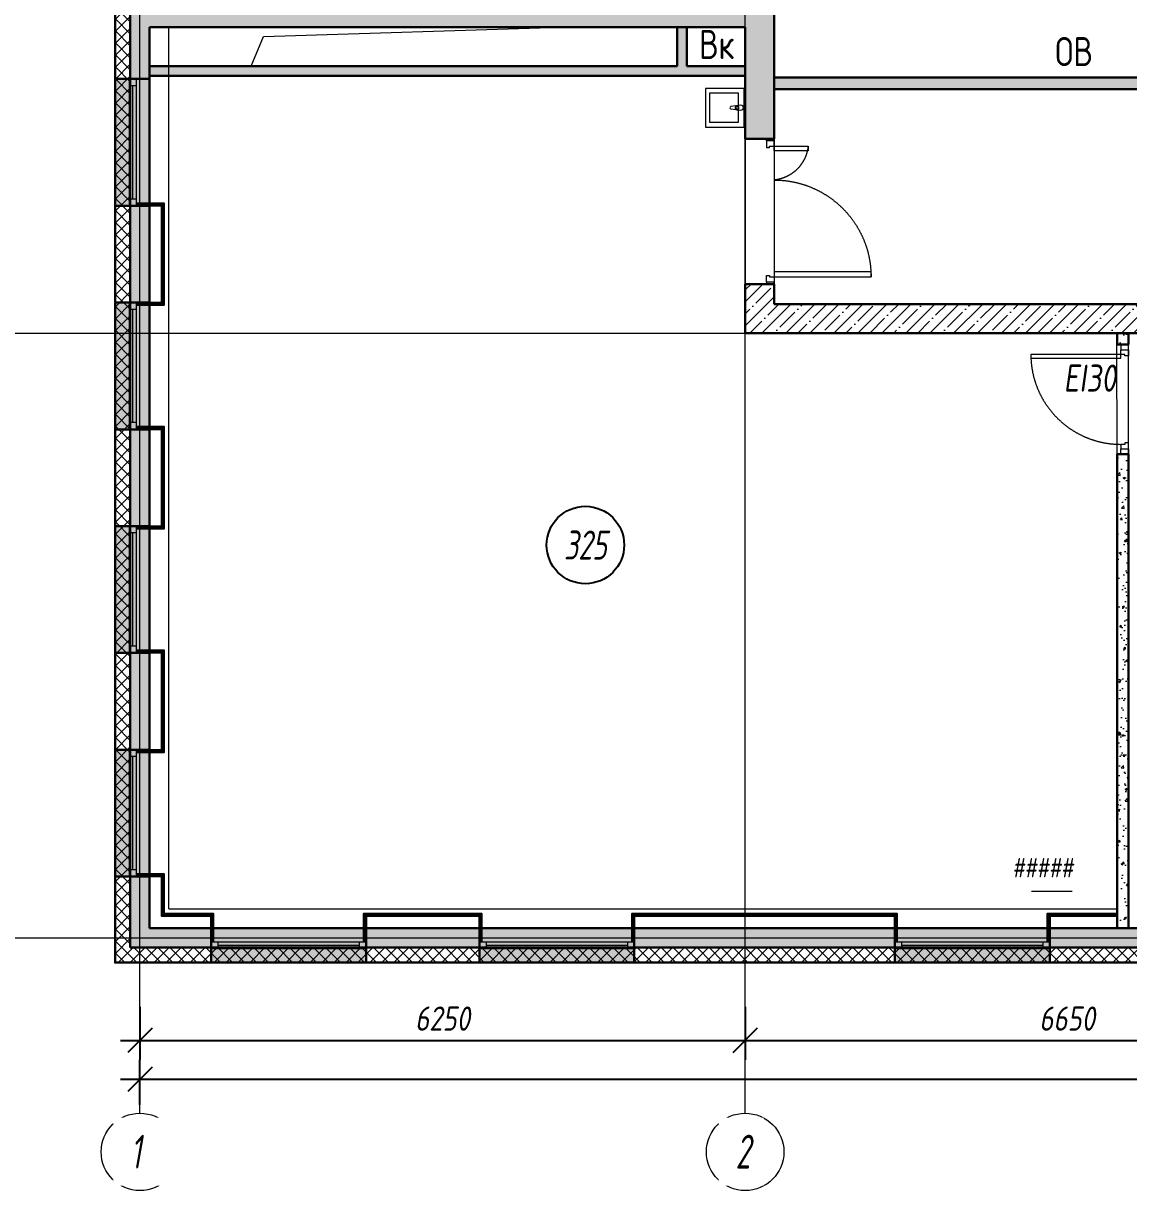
# Model space of a CAD drawing. Extents: x -96705 to 1864084, y -482104 to 235.
# Drawn here: x 788628 to 800042, y -158358 to -146297 of the extents above; entities that cross this region are included whole.
import ezdxf
from ezdxf import colors
from ezdxf.entities.mleader import LeaderData, LeaderLine
from ezdxf.enums import TextEntityAlignment as Align
from ezdxf.math import Vec2, Vec3

# ---------------------------------------------------------------- set-up
doc = ezdxf.new("R2010")
doc.units = 0
doc.header["$LTSCALE"] = 100
doc.header["$PDMODE"] = 1
doc.header["$PDSIZE"] = 200
for name, pattern in [('ACAD_ISO03W100', [30, 12, -18]), ('ADSK_Штриховая_ш2 п1', [3, 2, -1]), ('CENTER', [2, 1.25, -0.25, 0.25, -0.25])]:
    doc.linetypes.add(name, pattern=pattern)
doc.layers.get('Defpoints').update_dxf_attribs({"color": 42})
for name, color, linetype, lineweight in [('АР_Двери', 5, 'Continuous', 18), ('АР_Маркер экспликации', 239, 'Continuous', 13), ('АР_Навесной фасад', 5, 'Continuous', 5), ('АР_Номер помещения', 1, 'Continuous', 25), ('АР_Окна БЛОК', 250, 'Continuous', 13), ('АР_Оси', 193, 'Continuous', 9), ('АР_Оси размеры', 164, 'Continuous', 9), ('АР_Отметки', 250, 'Continuous', 15), ('АР_Перегородки газоблок', 165, 'Continuous', 30), ('АР_Перегородки газоблок_Штрих', 165, 'Continuous', 5), ('АР_Подоконники', 163, 'Continuous', 9), ('АР_Помещения_площадь', 19, 'Continuous', 9), ('АР_Сущ Несущая стена', 202, 'Continuous', 30), ('АР_тонкая линия', 250, 'Continuous', 0), ('АР_Утеплитель', 250, 'Continuous', 9), ('АР_Штриховка монолит', 250, 'Continuous', 9), ('Сан.техника', 153, 'Continuous', 9)]:
    doc.layers.add(name, color=color, linetype=linetype, lineweight=lineweight)
doc.layers.add('АР_Отверстия', color=251, linetype='Continuous')
doc.layers.add('АР_ПБ_Двери', color=7, linetype='Continuous', lineweight=15, true_color=0xdb0000)
doc.styles.add('ICOCPEUR', font='isocpeur.ttf')
doc.styles.add('ISOCPEUR', font='isocpeui.ttf', dxfattribs={"height": 250})
doc.styles.get("Standard").update_dxf_attribs({"font": 'arial.ttf'})
doc.styles.add('Архитект', font='isocpeur.ttf', dxfattribs={"width": 0.8, "oblique": 8})
doc.styles.add('ГОСТ 2.304', font='CS_Gost2304.shx', dxfattribs={"oblique": 10})
doc.dimstyles.new('СПДС', dxfattribs={"dimscale": 100, "dimtxt": 2.5, "dimasz": 2.5, "dimexe": 2, "dimexo": 0.625, "dimgap": 1, "dimtad": 1, "dimdec": 0, "dimrnd": 5, "dimtxsty": 'ГОСТ 2.304', "dimblk": 'OBLIQUE', "dimblk1": 'OBLIQUE', "dimblk2": 'OBLIQUE', "dimcen": 2.5, "dimdle": 2, "dimadec": 0, "dimazin": 2, "dimtfac": 0.75, "dimtdec": 4, "dimtmove": 1, "dimatfit": 3, "dimfxl": 1, "dimtfill": 1, "dimtolj": 1, "dimarcsym": 1})
pattern_1 = [(45, (731759.35, -210952.4), (-88.38835, 88.38835), []), (45, (731847.74, -210952.4), (-88.38835, 88.38835), [156.25, -31.25, 0, -31.25])]
pattern_2 = [(50, (731759.35, -210952.4), (215.17805, -18.82564), [22.5, -247.5]), (355, (731759.35, -210952.4), (-41.6254, 225.65764), [18, -198]), (100.45144, (731777.28, -210953.96), (173.55265, 206.832), [19.12206, -210.34263]), (46.1842, (731759.35, -210892.4), (320.1724, -49.6558), [33.75, -371.25]), (96.63564, (731786.03, -210896.53), (280.3986, 292.2356), [28.6831, -315.5141]), (351.18416, (731759.35, -210892.4), (280.3986, 292.2356), [27, -297]), (21, (731789.35, -210907.4), (179.0721, -120.78567), [22.5, -247.5]), (326, (731789.35, -210907.4), (72.9946, 217.545), [18, -198]), (71.45144, (731804.27, -210917.46), (252.0667, 96.75935), [19.12206, -210.34263]), (37.5, (731759.35, -210952.394), (3.647957, 99.868156), [0, -195.6, 0, -201, 0, -198.75]), (7.5, (731759.35, -210952.39), (78.92086, 118.32351), [0, -114.6, 0, -191.1, 0, -75.75]), (327.5, (731692.45, -210952.394), (160.14673, -6.76646), [0, -75, 0, -234, 0, -310.5]), (317.5, (731662.45, -210952.4), (174.95585, 30.0315), [0, -97.5, 0, -155.4, 0, -220.5])]

# ---------------------------------------------------------------- blocks, each defined once
blk = doc.blocks.new('Полуторная_на лестницу')
at = {"color": 8}
for points in [[(75, 80), (75, 1080), (125, 1080), (125, 80)], [(1375, 430), (1375, 80), (1425, 80), (1425, 430)]]:
    blk.add_lwpolyline(points, close=True, dxfattribs=at)
for points in [[(0, 0), (0, 80), (20, 80), (20, 0), (0, 0)], [(20, 80), (20, 0), (90, 0), (90, 30), (75, 30), (75, 80), (20, 80)], [(1480, 80), (1480, 0), (1410, 0), (1410, 30), (1425, 30), (1425, 80), (1480, 80)], [(1500, 0), (1500, 80), (1480, 80), (1480, 0), (1500, 0)]]:
    blk.add_lwpolyline(points, dxfattribs=at)
at = {"color": 8, "linetype": 'ACAD_ISO03W100', "ltscale": 3}
for centre, radius, start, end in [((75, 80), 1000, 0, 90), ((1465, 40), 392, 95.9075, 174.0925)]:
    blk.add_arc(centre, radius, start, end, dxfattribs=at)
blk = doc.blocks.new('_Oblique')
at = {"color": 0, "linetype": 'ByBlock', "lineweight": -2}
blk.add_line((-0.5, -0.5), (0.5, 0.5), dxfattribs=at)
blk = doc.blocks.new('*D809')
at = {"layer": 'Defpoints', "color": 0, "ltscale": 100, "transparency": 16777216}
for p in [(789832, -156395), (796082, -156395), (796082, -156805)]:
    blk.add_point(p, dxfattribs=at)
at = {"layer": 'АР_Оси размеры', "color": 8, "lineweight": -2, "ltscale": 100, "transparency": 16777216}
for p, q in [((789832, -156458), (789832, -157005)), ((796082, -156458), (796082, -157005)), ((789632, -156805), (796282, -156805))]:
    blk.add_line(p, q, dxfattribs=at)
at = {"layer": 'АР_Оси размеры', "color": 8, "lineweight": -2, "ltscale": 100, "transparency": 16777216, "xscale": 250, "yscale": 250, "zscale": 250, "rotation": 180}
blk.add_blockref('_Oblique', (789832, -156805), dxfattribs=at)
at = {"layer": 'АР_Оси размеры', "color": 8, "lineweight": -2, "ltscale": 100, "transparency": 16777216, "xscale": 250, "yscale": 250, "zscale": 250}
blk.add_blockref('_Oblique', (796082, -156805), dxfattribs=at)
at = {"layer": 'АР_Оси размеры', "color": 8, "ltscale": 100, "transparency": 16777216, "insert": (792957, -156580), "char_height": 250, "attachment_point": 5, "style": 'ГОСТ 2.304', "bg_fill": 3, "box_fill_scale": 1.1, "bg_fill_color": 256, "bg_fill_true_color": 13158600, "bg_fill_transparency": 0}
blk.add_mtext('\\A1;6250', dxfattribs=at)
blk = doc.blocks.new('*D810')
at = {"layer": 'Defpoints', "color": 0, "ltscale": 100, "transparency": 16777216}
for p in [(802732, -155982), (796082, -156395), (802732, -156805)]:
    blk.add_point(p, dxfattribs=at)
at = {"layer": 'АР_Оси размеры', "color": 8, "lineweight": -2, "ltscale": 100, "transparency": 16777216}
for p, q in [((802732, -156044), (802732, -157005)), ((796082, -156458), (796082, -157005)), ((795882, -156805), (802932, -156805))]:
    blk.add_line(p, q, dxfattribs=at)
at = {"layer": 'АР_Оси размеры', "color": 8, "lineweight": -2, "ltscale": 100, "transparency": 16777216, "xscale": 250, "yscale": 250, "zscale": 250, "rotation": 180}
blk.add_blockref('_Oblique', (796082, -156805), dxfattribs=at)
at = {"layer": 'АР_Оси размеры', "color": 8, "lineweight": -2, "ltscale": 100, "transparency": 16777216, "xscale": 250, "yscale": 250, "zscale": 250}
blk.add_blockref('_Oblique', (802732, -156805), dxfattribs=at)
at = {"layer": 'АР_Оси размеры', "color": 8, "ltscale": 100, "transparency": 16777216, "insert": (799407, -156580), "char_height": 250, "attachment_point": 5, "style": 'ГОСТ 2.304', "bg_fill": 3, "box_fill_scale": 1.1, "bg_fill_color": 256, "bg_fill_true_color": 13158600, "bg_fill_transparency": 0}
blk.add_mtext('\\A1;6650', dxfattribs=at)
blk = doc.blocks.new('*D805')
at = {"layer": 'Defpoints', "color": 0, "ltscale": 100, "transparency": 16777216}
for p in [(858247, -157207), (789832, -157533), (858247, -157533)]:
    blk.add_point(p, dxfattribs=at)
at = {"layer": 'АР_Оси размеры', "color": 8, "lineweight": -2, "ltscale": 100, "transparency": 16777216}
for p, q in [((789832, -157470), (789832, -157007)), ((858247, -157470), (858247, -157007)), ((789632, -157207), (858447, -157207))]:
    blk.add_line(p, q, dxfattribs=at)
at = {"layer": 'АР_Оси размеры', "color": 8, "lineweight": -2, "ltscale": 100, "transparency": 16777216, "xscale": 250, "yscale": 250, "zscale": 250, "rotation": 180}
blk.add_blockref('_Oblique', (789832, -157207), dxfattribs=at)
at = {"layer": 'АР_Оси размеры', "color": 8, "lineweight": -2, "ltscale": 100, "transparency": 16777216, "xscale": 250, "yscale": 250, "zscale": 250}
blk.add_blockref('_Oblique', (858247, -157207), dxfattribs=at)
at = {"layer": 'АР_Оси размеры', "color": 8, "ltscale": 100, "transparency": 16777216, "insert": (824039, -156982), "char_height": 250, "attachment_point": 5, "style": 'ГОСТ 2.304', "bg_fill": 3, "box_fill_scale": 1.1, "bg_fill_color": 256, "bg_fill_true_color": 13158600, "bg_fill_transparency": 0}
blk.add_mtext('\\A1;68415', dxfattribs=at)
blk = doc.blocks.new('*U503')
at = {"color": 8}
blk.add_lwpolyline([(-100, 80), (-100, 1010), (-140, 1010), (-140, 80)], close=True, dxfattribs=at)
for points in [[(-1130, 0), (-1130, 80), (-1075, 80), (-1075, 0), (-1130, 0)], [(-1075, 80), (-1075, 0), (-1015, 0), (-1015, 40), (-1030, 40), (-1030, 80), (-1075, 80)], [(-55, 80), (-55, 0), (-115, 0), (-115, 40), (-100, 40), (-100, 80), (-55, 80)], [(0, 0), (0, 80), (-55, 80), (-55, 0), (0, 0)]]:
    blk.add_lwpolyline(points, dxfattribs=at)
at = {"color": 8, "linetype": 'ACAD_ISO03W100', "ltscale": 3}
blk.add_arc((-100, 80), 930, 90, 180, dxfattribs=at)
blk = doc.blocks.new('*U253')
at = {"layer": 'АР_Номер помещения', "color": 8}
blk.add_circle((-13387, 3640), 400, dxfattribs=at)
at = {"layer": 'АР_Помещения_площадь', "color": 8}
blk.add_line((-8359, 59), (-8781, 59), dxfattribs=at)
at = {"color": 8, "style": 'ISOCPEUR', "width": 0.7, "flags": 1}
blk.add_attdef('КАТЕГОРИЯ', (-499, -2092), '', height=250, dxfattribs=at)
at = {"layer": 'АР_Номер помещения', "color": 8, "style": 'ISOCPEUR', "width": 0.7}
blk.add_attdef('НОМЕР_ПОМЕЩЕНИЯ', text='', height=300, dxfattribs=at).set_placement((-13387, 3640), align=Align.MIDDLE_CENTER)
at = {"layer": 'АР_Помещения_площадь', "color": 8, "lineweight": 30, "width": 0.7, "flags": 104}
blk.add_attdef('ИМЯ_ПОМЕЩЕНИЯ', text='', height=100, dxfattribs=at).set_placement((158, 1217), align=Align.MIDDLE_CENTER)
at = {"layer": 'АР_Помещения_площадь', "color": 8, "style": 'ISOCPEUR', "width": 0.7}
blk.add_attdef('ПЛОЩАДЬ_ПОМЕЩЕНИЯ', text='', height=200, dxfattribs=at).set_placement((-8354, 305), align=Align.MIDDLE_RIGHT)
blk = doc.blocks.new('сан.техника')
at = {"layer": 'Сан.техника', "color": 8, "linetype": 'Continuous', "lineweight": 5}
for p, q in [((-27, 168), (-79, 161)), ((-27, 168), (-79, 161)), ((-79, 139), (-27, 132)), ((-79, 139), (-27, 132)), ((25, 175), (-17, 171)), ((25, 175), (-17, 171)), ((-17, 129), (25, 125)), ((-17, 129), (25, 125)), ((-15, 164), (0, 164)), ((-15, 164), (0, 164)), ((0, 136), (-15, 136)), ((0, 136), (-15, 136)), ((0, 164), (0, 136)), ((0, 164), (0, 136))]:
    blk.add_line(p, q, dxfattribs=at)
for points in [[(59, 350), (-341, 350), (-341, -50), (59, -50)], [(0, 300), (-300, 300), (-300, 0), (0, 0)], [(0, 300), (-300, 300), (-300, 0), (0, 0)]]:
    blk.add_lwpolyline(points, close=True, dxfattribs=at)
for centre, radius, start, end in [((-78, 150), 11.2, 97.1386, 262.8608), ((-78, 150), 11.2, 97.1386, 262.8608), ((-15, 150), 21.1, 122.7707, 237.2287), ((-15, 150), 21.1, 122.7707, 237.2287), ((-15, 150), 13.6, 89.9997, 269.9997), ((-15, 150), 13.6, 89.9997, 269.9997), ((-15, 150), 21.1, 95.1693, 122.7707), ((-15, 150), 21.1, 95.1693, 122.7707), ((-15, 150), 21.1, 237.2287, 264.8301), ((-15, 150), 21.1, 237.2287, 264.8301), ((25, 150), 25, 269.9997, 89.9997), ((25, 150), 25, 269.9997, 89.9997)]:
    blk.add_arc(centre, radius, start, end, dxfattribs=at)
blk = doc.blocks.new('_DotSmall')
at = {"color": 0, "linetype": 'ByBlock', "const_width": 0.5}
blk.add_lwpolyline([(-0.0625, 0, 1), (0.0625, 0, 1)], format="xyb", close=True, dxfattribs=at)
blk = doc.blocks.new('*U408')
h = blk.add_hatch(color=8)
h.dxf.hatch_style = 1
h.paths.add_polyline_path([(-1600, -140), (0, -140), (0, 220), (-1600, 220)])
at = {"color": 8, "lineweight": 30}
for p, q in [((-1600, -140), (-1600, 220)), ((0, -140), (0, 220))]:
    blk.add_line(p, q, dxfattribs=at)
at = {"color": 8}
for p, q in [((0, 220), (-1600, 220)), ((-1600, 70), (0, 70)), ((-1600, 0), (0, 0)), ((-1530, 0), (-1530, 70)), ((-1530, 35), (-70, 35)), ((-70, 0), (-70, 70)), ((-1600, -140), (0, -140)), ((-1600, -140), (-1600, -140)), ((-1600, -140), (-1600, -140)), ((0, -140), (0, -140)), ((0, -140), (0, -140))]:
    blk.add_line(p, q, dxfattribs=at)
blk = doc.blocks.new('*U411')
h = blk.add_hatch(color=8)
h.dxf.hatch_style = 1
h.paths.add_polyline_path([(-1310, 140), (0, 140), (0, -220), (-1310, -220)])
at = {"color": 8, "lineweight": 30}
for p, q in [((-1310, 140), (-1310, -220)), ((0, 140), (0, -220))]:
    blk.add_line(p, q, dxfattribs=at)
at = {"color": 8}
for p, q in [((-1310, 140), (0, 140)), ((-1310, 140), (-1310, 140)), ((-1310, 140), (-1310, 140)), ((0, 140), (0, 140)), ((0, 140), (0, 140)), ((-1310, 0), (0, 0)), ((-1310, -70), (0, -70)), ((-1240, 0), (-1240, -70)), ((-1240, -35), (-70, -35)), ((-70, 0), (-70, -70)), ((0, -220), (-1310, -220))]:
    blk.add_line(p, q, dxfattribs=at)

msp = doc.modelspace()

# ---------------------------------------------------------------- hatches: boundary and pattern name
at = {"layer": 'АР_Перегородки газоблок_Штрих', "ltscale": 100}
h = msp.add_hatch(dxfattribs=at)
h.set_pattern_fill('AR-CONC', color=8, scale=30)
h.set_pattern_definition([(50, (866697.5, -210952.4), (215.17805, -18.82564), [22.5, -247.5]), (355, (866697.5, -210952.4), (-41.6254, 225.65764), [18, -198]), (100.45144, (866715.44, -210953.96), (173.55265, 206.832), [19.12206, -210.34263]), (46.1842, (866697.5, -210892.4), (320.1724, -49.6558), [33.75, -371.25]), (96.63564, (866724.2, -210896.53), (280.3986, 292.2356), [28.6831, -315.5141]), (351.18416, (866697.5, -210892.4), (280.3986, 292.2356), [27, -297]), (21, (866727.5, -210907.4), (179.07212, -120.78567), [22.5, -247.5]), (326, (866727.5, -210907.4), (72.9946, 217.545), [18, -198]), (71.45144, (866742.43, -210917.46), (252.0667, 96.75935), [19.12206, -210.34263]), (37.5, (866697.51, -210952.394), (3.647957, 99.868156), [0, -195.6, 0, -201, 0, -198.75]), (7.5, (866697.51, -210952.39), (78.92086, 118.32351), [0, -114.6, 0, -191.1, 0, -75.75]), (327.5, (866630.61, -210952.394), (160.14673, -6.76646), [0, -75, 0, -234, 0, -310.5]), (317.5, (866600.6, -210952.4), (174.95585, 30.0315), [0, -97.5, 0, -155.4, 0, -220.5])])
h.paths.add_polyline_path([(796081.8, -146739), (795480.4, -146739), (795480.4, -146336.7), (795380.4, -146336.7), (795380.4, -146739), (789931.8, -146739), (789931.8, -146839), (796081.8, -146839)])
h = msp.add_hatch(dxfattribs=at)
h.set_pattern_fill('AR-CONC', color=8, scale=30)
h.set_pattern_definition(pattern_2)
h.paths.add_polyline_path([(802657.2, -146856.7), (796381.8, -146856.7), (796381.8, -146976.7), (802656.8, -146975.9), (802656.5, -146976.7)])
h = msp.add_hatch(dxfattribs=at)
h.set_pattern_fill('AR-CONC', color=8, scale=30)
h.set_pattern_definition(pattern_2)
h.paths.add_polyline_path([(799921.8, -149496.7), (799921.8, -149616.7), (800041.8, -149616.7), (800041.8, -149496.7)])
h = msp.add_hatch(dxfattribs=at)
h.set_pattern_fill('AR-CONC', color=8, scale=30)
h.set_pattern_definition(pattern_2)
h.paths.add_polyline_path([(799921.8, -150746.7), (799921.8, -155646.7), (800041.8, -155646.7), (800041.8, -150746.7)])
at = {"layer": 'АР_Утеплитель', "ltscale": 100}
h = msp.add_hatch(dxfattribs=at)
h.set_pattern_fill('ANSI37', color=8, scale=700)
h.set_pattern_definition([(45, (-155264.82, -106593.18), (-61.871843, 61.871843), []), (135, (-155264.82, -106593.18), (-61.871843, -61.871843), [])])
h.paths.add_polyline_path([(789731.8, -146136.7), (796081.8, -146136.7), (796081.8, -128906.7), (789081.6, -128906.7), (789081.6, -127186.7), (788931.6, -127186.7), (788931.6, -129056.7), (795931.8, -129056.7), (795931.8, -145986.7), (789581.8, -145986.7), (789581.8, -155996.7), (802981.8, -155996.7), (802981.8, -149646.7), (811101.8, -149646.7), (811101.8, -144456.7), (819369.2, -144456.7), (819369.2, -144706.7), (819519.2, -144706.7), (819519.2, -144306.7), (810951.8, -144306.7), (810951.8, -149496.7), (802831.8, -149496.7), (802831.8, -155846.7), (789731.8, -155846.7)])
at = {"layer": 'АР_Штриховка монолит', "ltscale": 100}
h = msp.add_hatch(dxfattribs=at)
h.set_pattern_fill('ANSI35', color=8, scale=500)
h.set_pattern_definition(pattern_1)
h.paths.add_polyline_path([(796281.8, -128466.7), (796081.8, -128466.7), (796081.8, -146136.7), (789731.8, -146136.7), (789731.8, -146336.7), (789931.8, -146336.7), (796081.8, -146336.7), (796081.8, -147490.7), (796381.8, -147490.7), (796381.8, -146136.7), (796281.8, -146136.7)])
h = msp.add_hatch(dxfattribs=at)
h.set_pattern_fill('ANSI35', color=8, scale=500)
h.set_pattern_definition(pattern_1)
h.paths.add_polyline_path([(789931.8, -146336.7), (789731.8, -146336.7), (789731.8, -155846.7), (801885, -155846.7), (801885, -155646.7), (789931.8, -155646.7)])
h = msp.add_hatch(dxfattribs=at)
h.set_pattern_fill('ANSI35', color=8, scale=700)
h.set_pattern_definition([(45, (-157841, -39396.82), (-123.743687, 123.743687), []), (45, (-157717.26, -39396.82), (-123.743687, 123.743687), [218.75, -43.75, 0, -43.75])])
h.paths.add_polyline_path([(800611.8, -149196.7), (796381.8, -149196.7), (796381.8, -148990.7), (796081.8, -148990.7), (796081.8, -149496.7), (800611.8, -149496.7)])

# ---------------------------------------------------------------- linework, layer by layer
at = {"color": 8}
for points in [[(789791.7, -149206.7), (790082.5, -149206.7), (790082.5, -148156.7), (789791.7, -148156.7)], [(789791.7, -149194.2), (790070, -149194.2), (790070, -148169.2), (789791.7, -148169.2)], [(789791.7, -149181.7), (790057.5, -149181.7), (790057.5, -148181.7), (789791.7, -148181.7)], [(789746, -151491.7), (790057.4, -151491.7), (790057.4, -150491.7), (789679.5, -150491.7)], [(789791.6, -151516.7), (790082.4, -151516.7), (790082.4, -150466.7), (789791.6, -150466.7)], [(789791.6, -151504.2), (790069.9, -151504.2), (790069.9, -150479.2), (789791.6, -150479.2)], [(789746.1, -153801.7), (790057.5, -153801.7), (790057.5, -152801.7), (789679.6, -152801.7)], [(789791.7, -153826.7), (790082.5, -153826.7), (790082.5, -152776.7), (789791.7, -152776.7)], [(789791.7, -153814.2), (790070, -153814.2), (790070, -152789.2), (789791.7, -152789.2)], [(790591.8, -155786.7), (790591.8, -155496), (790082.5, -155496), (790082.5, -155086.7), (789791.8, -155086.7)], [(790579.3, -155786.7), (790579.3, -155508.5), (790070, -155508.5), (790070, -155099.2), (789791.8, -155099.2)], [(790566.8, -155786.6), (790566.8, -155521), (790057.5, -155521), (790057.5, -155111.7), (789791.8, -155111.7)], [(793361.8, -155786.7), (793361.8, -155496), (792141.8, -155496), (792141.8, -155786.7)], [(793349.3, -155786.7), (793349.3, -155508.5), (792154.3, -155508.5), (792154.3, -155786.7)], [(793336.8, -155786.6), (793336.8, -155521), (792166.8, -155521), (792166.8, -155786.7)], [(796234.5, -155496), (794911.8, -155496), (794911.8, -155786.7)], [(796234.5, -155508.5), (794924.3, -155508.5), (794924.3, -155786.7)], [(796234.5, -155521), (794936.8, -155521), (794936.8, -155786.7)], [(797651.8, -155786.7), (797651.8, -155496), (796201.8, -155496)], [(797639.3, -155786.7), (797639.3, -155508.5), (796201.8, -155508.5)], [(797626.8, -155786.6), (797626.8, -155521), (796201.8, -155521)], [(799921.8, -155496), (799201.8, -155496), (799201.8, -155786.7)], [(799921.8, -155508.5), (799214.3, -155508.5), (799214.3, -155786.7)], [(799921.8, -155521), (799226.8, -155521), (799226.8, -155786.7)]]:
    msp.add_lwpolyline(points, dxfattribs=at)
at = {"layer": 'АР_Навесной фасад', "color": 8, "ltscale": 100}
for points in [[(789571.8, -156006.7), (789571.4, -145976.7)], [(789581.8, -155996.7), (789581.4, -145986.7)], [(802991.8, -156006.7), (789571.8, -156006.7)], [(802981.8, -155996.7), (789581.8, -155996.7)]]:
    msp.add_lwpolyline(points, dxfattribs=at)
at = {"layer": 'АР_Оси', "color": 8, "linetype": 'CENTER', "ltscale": 1000}
for p, q in [((796081.8, -157558), (796081.8, -123674.1)), ((789831.8, -157558), (789831.8, -143079.9)), ((777268.1, -149496.7), (860865.2, -149496.7)), ((777268.1, -155746.7), (860865.2, -155746.7))]:
    msp.add_line(p, q, dxfattribs=at)
at = {"layer": 'АР_Оси', "color": 8, "ltscale": 0.5}
for centre in [(789831.8, -157958), (796081.8, -157958)]:
    msp.add_circle(centre, 400, dxfattribs=at)
at = {"layer": 'АР_Перегородки газоблок', "color": 8, "ltscale": 100}
for p, q in [((795380.4, -146739), (795380.4, -146336.7)), ((795480.4, -146739), (795480.4, -146336.7)), ((795380.4, -146739), (789931.8, -146739)), ((796081.8, -146739), (795480.4, -146739)), ((796081.8, -146839), (789931.8, -146839))]:
    msp.add_line(p, q, dxfattribs=at)
for points in [[(802656.8, -146856.7), (796381.8, -146856.7)], [(802656.8, -146976.7), (796381.8, -146976.7)], [(799921.8, -149616.7), (799921.8, -149496.7)], [(800041.8, -149496.7), (800041.8, -149616.7)], [(800041.8, -149616.7), (799921.8, -149616.7)], [(799921.8, -155646.7), (799921.8, -150746.7)], [(800041.8, -150746.7), (799921.8, -150746.7)], [(800041.8, -155646.7), (800041.8, -150746.7)]]:
    msp.add_lwpolyline(points, dxfattribs=at)
at = {"layer": 'АР_Подоконники', "color": 8, "ltscale": 100}
for q in [(790131.8, -146336.7), (799921.8, -155446.7)]:
    msp.add_line((790131.8, -155446.7), q, dxfattribs=at)
at = {"layer": 'АР_Сущ Несущая стена', "color": 8, "ltscale": 100}
for p, q in [((789731.8, -155846.7), (789731.8, -146136.7)), ((796381.8, -146136.7), (796381.8, -147490.7)), ((789931.8, -155646.7), (789931.8, -146336.7)), ((789931.8, -146336.7), (796081.8, -146336.7)), ((796081.8, -146336.7), (796081.8, -147490.7)), ((796081.8, -147490.7), (796381.8, -147490.7)), ((796081.8, -148990.7), (796081.8, -149496.7)), ((796081.8, -148990.7), (796381.8, -148990.7)), ((796381.8, -148990.7), (796381.8, -149196.7)), ((796381.8, -149196.7), (800611.8, -149196.7)), ((796081.8, -149496.7), (800611.8, -149496.7)), ((789931.8, -155646.7), (802631.8, -155646.7)), ((789731.8, -155846.7), (802831.8, -155846.7))]:
    msp.add_line(p, q, dxfattribs=at)
at = {"layer": 'АР_тонкая линия', "color": 8, "linetype": 'ADSK_Штриховая_ш2 п1', "ltscale": 50}
for p, q in [((796081.8, -147290.7), (796081.8, -148990.7)), ((796381.8, -147490.7), (796381.8, -148990.7)), ((799921.8, -150746.7), (799921.5, -149616.7)), ((800041.8, -150746.7), (800041.8, -149616.7))]:
    msp.add_line(p, q, dxfattribs=at)
at = {"layer": 'АР_тонкая линия', "color": 8, "ltscale": 100}
msp.add_lwpolyline([(790981.8, -146739), (791107.5, -146434.1), (794181.8, -146336.7)], dxfattribs=at)

# ---------------------------------------------------------------- block references
at = {"layer": 'АР_Двери', "color": 8, "xscale": -1, "rotation": 270}
msp.add_blockref('Полуторная_на лестницу', (796301.8, -148990.7), dxfattribs=at)
at = {"layer": 'АР_Двери', "color": 8, "rotation": 90.00000000000001}
msp.add_blockref('*U503', (800041.8, -149616.7), dxfattribs=at)
at = {"layer": 'АР_Маркер экспликации', "color": 8}
ref = msp.add_blockref('*U253', (807818.9, -155327), dxfattribs=at)
ref.add_attrib('НОМЕР_ПОМЕЩЕНИЯ', '325', dxfattribs={"layer": 'АР_Номер помещения', "color": 8, "height": 300, "style": 'ISOCPEUR', "width": 0.7}).set_placement((794432.4, -151687.4), align=Align.MIDDLE_CENTER)
ref.add_attrib('ПЛОЩАДЬ_ПОМЕЩЕНИЯ', '#####', dxfattribs={"layer": 'АР_Помещения_площадь', "color": 8, "height": 200, "style": 'ISOCPEUR', "width": 0.7}).set_placement((799465.2, -155021.5), align=Align.MIDDLE_RIGHT)
at = {"layer": 'АР_Окна БЛОК', "color": 8, "rotation": 270}
for p in [(789791.7, -148181.7), (789791.7, -150491.7), (789791.7, -152801.7), (789791.8, -155111.7)]:
    msp.add_blockref('*U411', p, dxfattribs=at)
at = {"layer": 'АР_Окна БЛОК', "color": 8, "xscale": -1, "rotation": 180}
for p in [(792166.8, -155786.7), (794936.8, -155786.7)]:
    msp.add_blockref('*U408', p, dxfattribs=at)
at = {"layer": 'Сан.техника', "color": 8}
msp.add_blockref('сан.техника', (796013.8, -147318.5), dxfattribs=at)

# ---------------------------------------------------------------- texts
at = {"layer": 'АР_Отверстия', "color": 8, "ltscale": 100, "char_height": 300, "attachment_point": 5, "line_spacing_factor": 0.7, "style": 'ICOCPEUR'}
for s, insert in [('\\A1;{\\W0.8;Вк}', (795788.5, -146514.5)), ('\\A1;{\\W0.8;ОВ}', (799477.6, -146588.5))]:
    msp.add_mtext(s, dxfattribs=dict(at, insert=insert))
at = {"layer": 'АР_ПБ_Двери', "color": 8, "lineweight": 35, "style": 'Архитект', "oblique": 8, "width": 0.8}
msp.add_text('EI30', height=280, dxfattribs=at).set_placement((799370.5, -150102.3))

# ---------------------------------------------------------------- leaders
at = {"layer": 'АР_Отметки', "color": 8}
ml = msp.add_multileader_mtext('Standard', dxfattribs=at)
ml.set_content('+12,650', color=8, style='ISOCPEUR')
ml.set_leader_properties(color=8, linetype='Continuous', lineweight=-1)
ml.set_arrow_properties(name='DOTSMALL')
ml.build(insert=Vec2(0, 0))
ml.multileader.update_dxf_attribs({"has_text_frame": 1, "text_left_attachment_type": 4, "text_right_attachment_type": 4, "dogleg_length": 100, "arrow_head_size": 180})
ctx = ml.context
ctx.base_point, ctx.char_height, ctx.arrow_head_size, ctx.landing_gap_size, ctx.plane_origin = Vec3(935468.6, -155312.2), 250, 180, 50, Vec3(960704.5, -166935.3)
ctx.left_attachment, ctx.right_attachment = 4, 4
notes = []
notes.append((ctx, [(0, (0, 0, 0), (0, 0), (1, 0), 1, [])]))
ctx.mtext.insert, ctx.mtext.width, ctx.mtext.line_spacing_style, ctx.mtext.flow_direction = Vec3(935518.6, -154978.8), 852.697, 2, 5
ml = msp.add_multileader_mtext('Standard', dxfattribs=at)
ml.set_content('+12,200', color=8, style='ISOCPEUR')
ml.set_leader_properties(color=8, linetype='Continuous', lineweight=-1)
ml.set_arrow_properties(name='DOTSMALL')
ml.build(insert=Vec2(0, 0))
ml.multileader.update_dxf_attribs({"has_text_frame": 1, "text_left_attachment_type": 4, "text_right_attachment_type": 4, "dogleg_length": 100, "arrow_head_size": 180})
ctx = ml.context
ctx.base_point, ctx.char_height, ctx.arrow_head_size, ctx.landing_gap_size, ctx.plane_origin = Vec3(935468.6, -154727.8), 250, 180, 50, Vec3(960704.5, -166351)
ctx.left_attachment, ctx.right_attachment = 4, 4
notes.append((ctx, [(0, (0, 0, 0), (0, 0), (1, 0), 1, [])]))
ctx.mtext.insert, ctx.mtext.width, ctx.mtext.line_spacing_style, ctx.mtext.flow_direction = Vec3(935518.6, -154394.5), 852.697, 2, 5
ml = msp.add_multileader_mtext('Standard', dxfattribs=at)
ml.set_content('+11,900', color=8, style='ISOCPEUR')
ml.set_leader_properties(color=8, linetype='Continuous', lineweight=-1)
ml.set_arrow_properties(name='DOTSMALL')
ml.build(insert=Vec2(0, 0))
ml.multileader.update_dxf_attribs({"has_text_frame": 1, "text_left_attachment_type": 4, "text_right_attachment_type": 4, "dogleg_length": 100, "arrow_head_size": 180})
ctx = ml.context
ctx.base_point, ctx.char_height, ctx.arrow_head_size, ctx.landing_gap_size, ctx.plane_origin = Vec3(986391, -153939.8), 250, 180, 50, Vec3(1011626.9, -166087.3)
ctx.left_attachment, ctx.right_attachment = 4, 4
notes.append((ctx, [(0, (0, 0, 0), (0, 0), (1, 0), 1, [])]))
ctx.mtext.insert, ctx.mtext.rotation, ctx.mtext.width, ctx.mtext.line_spacing_style, ctx.mtext.flow_direction = Vec3(986441, -153606.5), 6.2831853, 852.697, 2, 5
ml = msp.add_multileader_mtext('Standard', dxfattribs=at)
ml.set_content('+8,000', color=8, style='ISOCPEUR')
ml.set_leader_properties(color=8, linetype='Continuous', lineweight=-1)
ml.set_arrow_properties(name='DOTSMALL')
ml.build(insert=Vec2(0, 0))
ml.multileader.update_dxf_attribs({"has_text_frame": 1, "text_left_attachment_type": 4, "text_right_attachment_type": 4, "dogleg_length": 100, "arrow_head_size": 180})
ctx = ml.context
ctx.base_point, ctx.char_height, ctx.arrow_head_size, ctx.landing_gap_size, ctx.plane_origin = Vec3(849204.1, -152352.3), 250, 180, 50, Vec3(874090, -164676.9)
ctx.left_attachment, ctx.right_attachment = 4, 4
notes.append((ctx, [(0, (0, 0, 0), (0, 0), (1, 0), 1, [])]))
ctx.mtext.insert, ctx.mtext.rotation, ctx.mtext.width, ctx.mtext.line_spacing_style, ctx.mtext.flow_direction = Vec3(849254.1, -152019), 6.2831853, 852.697, 2, 5
for ctx, leaders in notes:
    for number, flags, end, landing, length, lines in leaders:
        leader = LeaderData()
        leader.index, (leader.has_last_leader_line, leader.has_dogleg_vector, leader.attachment_direction) = number, flags
        leader.last_leader_point, leader.dogleg_vector, leader.dogleg_length = Vec3(end), Vec3(landing), length
        for number, points, colour, breaks in lines:
            line = LeaderLine()
            line.index, line.vertices, line.color, line.breaks = number, Vec3.list(points), colors.encode_raw_color(colour), breaks
            leader.lines.append(line)
        ctx.leaders.append(leader)

# ---------------------------------------------------------------- next in the draw order: texts
at = {"layer": 'АР_Оси', "color": 8, "insert": (789732, -157780.2), "char_height": 350, "attachment_point": 1, "line_spacing_factor": 1.149209, "style": 'ГОСТ 2.304', "bg_fill": 2}
msp.add_mtext('{\\W0.8;1}', dxfattribs=at)
at = {"layer": 'АР_Оси', "color": 8, "insert": (795982, -157780.2), "char_height": 350, "width": 114.629, "attachment_point": 1, "line_spacing_factor": 1.149209, "style": 'ГОСТ 2.304', "bg_fill": 2}
msp.add_mtext('{\\W0.8;2}', dxfattribs=at)

# ---------------------------------------------------------------- next in the draw order: dimensions: what is measured, and where the dimension line sits
at = {"layer": 'АР_Оси размеры', "color": 8, "ltscale": 100}
dim = msp.add_linear_dim(base=(796081.8, -156805.3), p1=(789831.8, -156395.4), p2=(796081.8, -156395.4), dimstyle='СПДС', override={"dimclrd": 8, "dimclre": 8, "dimclrt": 8}, dxfattribs=at)
dim.commit()
dim.dimension.update_dxf_attribs({"geometry": '*D809', "text_midpoint": (792956.8, -156580.3)})

# ---------------------------------------------------------------- next in the draw order: dimensions: what is measured, and where the dimension line sits
dim = msp.add_linear_dim(base=(802731.8, -156805.3), p1=(796081.8, -156395.4), p2=(802731.8, -155981.5), dimstyle='СПДС', override={"dimclrd": 8, "dimclre": 8, "dimclrt": 8}, dxfattribs=at)
dim.commit()
dim.dimension.update_dxf_attribs({"geometry": '*D810', "text_midpoint": (799406.8, -156580.3)})

# ---------------------------------------------------------------- next in the draw order: block references
at = {"layer": 'АР_Окна БЛОК', "color": 8, "xscale": -1, "rotation": 180}
msp.add_blockref('*U408', (799226.8, -155786.7), dxfattribs=at)

# ---------------------------------------------------------------- next in the draw order: dimensions: what is measured, and where the dimension line sits
at = {"layer": 'АР_Оси размеры', "color": 8, "ltscale": 100}
dim = msp.add_linear_dim(base=(858246.8, -157207.4), p1=(789831.8, -157533), p2=(858246.8, -157533), dimstyle='СПДС', override={"dimclrd": 8, "dimclre": 8, "dimclrt": 8}, dxfattribs=at)
dim.commit()
dim.dimension.update_dxf_attribs({"geometry": '*D805', "text_midpoint": (824039.3, -156982.4)})

doc.saveas('drawing.dxf')
